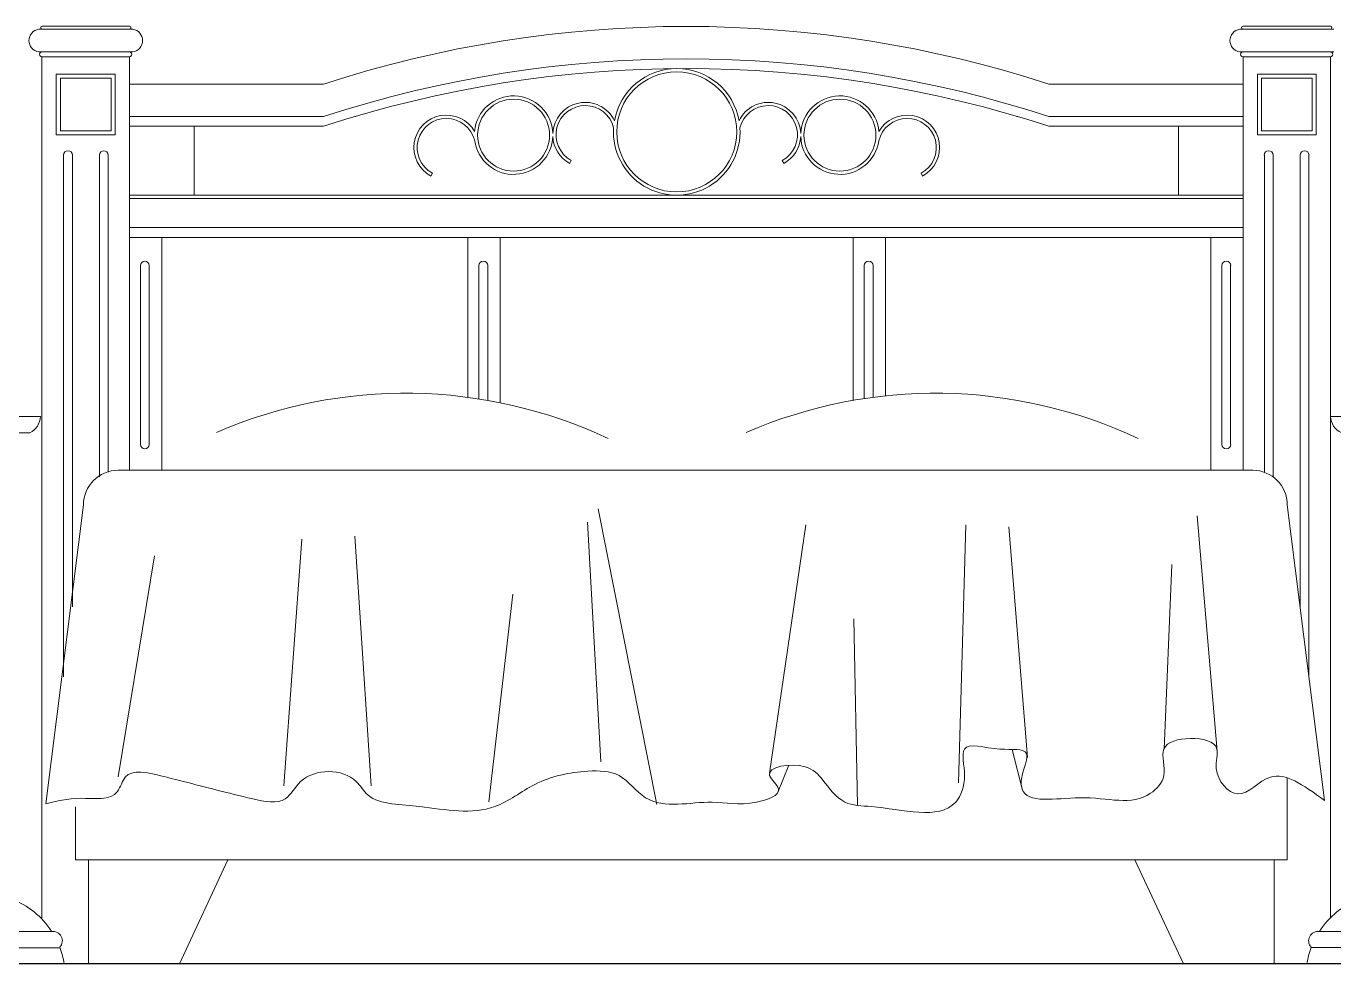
# Model space of a CAD drawing. Header units: inches. Extents: x 0.9 to 45.9, y 0.4 to 30.4.
# Drawn here: x 22.442 to 24.002, y 2.502 to 3.62 of the extents above; entities that cross this region are included whole.
import ezdxf

# ---------------------------------------------------------------- set-up
doc = ezdxf.new("R2010")
doc.units = ezdxf.units.IN
doc.header["$MEASUREMENT"] = 0
doc.layers.add('MUEBLES', color=8, linetype='Continuous')
doc.layers.add('MUROS', color=9, linetype='Continuous')

msp = doc.modelspace()

# ---------------------------------------------------------------- linework, layer by layer
at = {"layer": 'MUEBLES', "lineweight": 0}
for p, q in [((22.4614, 3.6203, -0.074), (22.5654, 3.6203, -0.074)), ((23.8937, 3.6203, -0.074), (23.9977, 3.6203, -0.074)), ((22.4572, 3.6167, -0.074), (22.5695, 3.6167, -0.074)), ((23.8896, 3.6167, -0.074), (24.0019, 3.6167, -0.074)), ((22.4572, 3.5897, -0.074), (22.5695, 3.5897, -0.074)), ((23.8896, 3.5897, -0.074), (24.0019, 3.5897, -0.074)), ((22.4611, 3.5839, -0.074), (22.5656, 3.5839, -0.074)), ((22.4611, 3.5839, -0.074), (22.4611, 2.5573, -0.074)), ((22.5654, 3.5839, -0.074), (22.5654, 3.0908, -0.074)), ((23.8935, 3.5839, -0.074), (23.9977, 3.5839, -0.074)), ((23.8937, 3.5839, -0.074), (23.8937, 3.0908, -0.074)), ((23.8937, 3.5839, -0.074), (23.8937, 3.0908, -0.074)), ((23.998, 3.5839, -0.074), (23.998, 2.5573, -0.074)), ((22.4781, 3.5631, -0.074), (22.4781, 3.4907, -0.074)), ((22.5484, 3.5631, -0.074), (22.4781, 3.5631, -0.074)), ((22.4831, 3.5582, -0.074), (22.4831, 3.4956, -0.074)), ((22.5435, 3.5582, -0.074), (22.4831, 3.5582, -0.074)), ((22.5435, 3.4956, -0.074), (22.5435, 3.5582, -0.074)), ((22.5484, 3.4907, -0.074), (22.5484, 3.5631, -0.074)), ((23.9107, 3.4907, -0.074), (23.9107, 3.5631, -0.074)), ((23.9107, 3.5631, -0.074), (23.9809, 3.5631, -0.074)), ((23.9156, 3.4956, -0.074), (23.9156, 3.5582, -0.074)), ((23.9156, 3.5582, -0.074), (23.976, 3.5582, -0.074)), ((23.976, 3.5582, -0.074), (23.976, 3.4956, -0.074)), ((23.9809, 3.5631, -0.074), (23.9809, 3.4907, -0.074)), ((22.5654, 3.5512, -0.074), (22.797, 3.5512, -0.074)), ((23.662, 3.5512, -0.074), (23.8937, 3.5512, -0.074)), ((22.5654, 3.5126, -0.074), (22.797, 3.5126, -0.074)), ((22.8343, 3.5126, -0.074), (22.8352, 3.5126, -0.074)), ((23.6239, 3.5126, -0.074), (23.6248, 3.5126, -0.074)), ((23.662, 3.5126, -0.074), (23.8937, 3.5126, -0.074)), ((22.4831, 3.4956, -0.074), (22.5435, 3.4956, -0.074)), ((22.5654, 3.501, -0.074), (22.797, 3.501, -0.074)), ((22.6426, 3.501, -0.074), (22.6426, 3.4187, -0.074)), ((23.662, 3.501, -0.074), (23.8937, 3.501, -0.074)), ((23.8165, 3.501, -0.074), (23.8165, 3.4187, -0.074)), ((23.976, 3.4956, -0.074), (23.9156, 3.4956, -0.074)), ((22.4781, 3.4907, -0.074), (22.5484, 3.4907, -0.074)), ((23.9809, 3.4907, -0.074), (23.9107, 3.4907, -0.074)), ((22.4868, 2.8447, -0.074), (22.4868, 3.4666, -0.074)), ((22.4974, 2.9279, -0.074), (22.4974, 3.4666, -0.074)), ((22.5296, 3.0828, -0.074), (22.5296, 3.4666, -0.074)), ((22.5401, 3.0884, -0.074), (22.5401, 3.4666, -0.074)), ((23.919, 3.0884, -0.074), (23.919, 3.4666, -0.074)), ((23.9295, 3.0828, -0.074), (23.9295, 3.4666, -0.074)), ((23.9617, 2.9279, -0.074), (23.9617, 3.4666, -0.074)), ((23.9722, 2.8447, -0.074), (23.9722, 3.4666, -0.074)), ((23.0924, 3.4602, -0.074), (23.0906, 3.4568, -0.074)), ((23.344, 3.4602, -0.074), (23.3458, 3.4568, -0.074)), ((22.9268, 3.445, -0.074), (22.925, 3.4416, -0.074)), ((23.5096, 3.445, -0.074), (23.5114, 3.4416, -0.074)), ((22.5654, 3.4187, -0.074), (23.8937, 3.4187, -0.074)), ((22.5654, 3.4147, -0.074), (23.8937, 3.4147, -0.074)), ((22.5654, 3.3801, -0.074), (23.8937, 3.3801, -0.074)), ((22.5654, 3.3685, -0.074), (23.8937, 3.3685, -0.074)), ((22.604, 3.3685, -0.074), (22.604, 3.0908, -0.074)), ((22.9691, 3.3685, -0.074), (22.9691, 3.1778, -0.074)), ((23.0077, 3.3685, -0.074), (23.0077, 3.1713, -0.074)), ((23.4287, 3.3685, -0.074), (23.4287, 3.1741, -0.074)), ((23.4673, 3.3685, -0.074), (23.4673, 3.1795, -0.074)), ((23.8551, 3.3685, -0.074), (23.8551, 3.0908, -0.074)), ((22.5786, 3.1217, -0.074), (22.5786, 3.3349, -0.074)), ((22.5891, 3.1217, -0.074), (22.5891, 3.3349, -0.074)), ((22.9823, 3.1759, -0.074), (22.9823, 3.3349, -0.074)), ((22.9928, 3.1741, -0.074), (22.9928, 3.3349, -0.074)), ((23.4419, 3.1763, -0.074), (23.4419, 3.3349, -0.074)), ((23.4524, 3.1778, -0.074), (23.4524, 3.3349, -0.074)), ((23.8683, 3.1217, -0.074), (23.8683, 3.3349, -0.074)), ((23.8788, 3.1217, -0.074), (23.8788, 3.3349, -0.074)), ((22.4593, 3.1549, -0.074), (21.9265, 3.1549, -0.074)), ((23.998, 3.1549, -0.074), (24.3849, 3.1549, -0.074)), ((22.4466, 3.1356, -0.074), (21.9392, 3.1356, -0.074)), ((22.5519, 3.0908, -0.074), (23.9051, 3.0908, -0.074)), ((22.4656, 2.6931, -0.074), (22.5106, 3.0495, -0.074)), ((23.1244, 3.0447, -0.074), (23.1943, 2.6924, -0.074)), ((23.9909, 2.697, -0.074), (23.9464, 3.0495, -0.074)), ((23.1276, 2.7432, -0.074), (23.1117, 3.0289, -0.074)), ((23.8629, 2.756, -0.074), (23.8388, 3.0364, -0.074)), ((22.8538, 2.7145, -0.074), (22.8341, 3.0122, -0.074)), ((23.3287, 2.7296, -0.074), (23.3723, 3.0257, -0.074)), ((23.5541, 2.7181, -0.074), (23.563, 3.0257, -0.074)), ((23.6365, 2.7482, -0.074), (23.6143, 3.0234, -0.074)), ((22.7496, 2.7145, -0.074), (22.7712, 3.0086, -0.074)), ((22.5521, 2.7252, -0.074), (22.5952, 2.9889, -0.074)), ((23.8088, 2.9784, -0.074), (23.7994, 2.7584, -0.074)), ((22.9941, 2.6955, -0.074), (23.0227, 2.9432, -0.074)), ((23.4337, 2.6911, -0.074), (23.4293, 2.9137, -0.074)), ((23.6307, 2.7093, -0.074), (23.6183, 2.758, -0.074)), ((23.3383, 2.7058, -0.074), (23.352, 2.7391, -0.074)), ((23.9464, 2.7241, -0.074), (23.9464, 2.6262, -0.074)), ((22.5011, 2.6895, -0.074), (22.5011, 2.6262, -0.074)), ((22.5011, 2.6262, -0.074), (23.9464, 2.6262, -0.074)), ((22.5166, 2.6262, -0.074), (22.5166, 2.5024, -0.074)), ((22.625, 2.5024, -0.074), (22.6829, 2.6262, -0.074)), ((23.8225, 2.5024, -0.074), (23.7645, 2.6262, -0.074)), ((23.9309, 2.6262, -0.074), (23.9309, 2.5024, -0.074)), ((22.4758, 2.5409, -0.074), (21.91, 2.5409, -0.074)), ((23.9814, 2.541, -0.074), (24.3849, 2.541, -0.074)), ((22.4824, 2.5216, -0.074), (22.3038, 2.5216, -0.074)), ((23.9749, 2.5217, -0.074), (24.1535, 2.5217, -0.074)), ((22.4875, 2.5024, -0.074), (22.3473, 2.5023, -0.074)), ((22.625, 2.5024, -0.074), (22.4495, 2.5024, -0.074)), ((22.4495, 2.5024, -0.074), (22.4495, 2.5024, -0.074)), ((23.8225, 2.5024, -0.074), (23.9698, 2.5024, -0.074)), ((23.9698, 2.5024, -0.074), (24.1099, 2.5024, -0.074))]:
    msp.add_line(p, q, dxfattribs=at)
for centre, radius in [((23.2182, 3.4943, -0.074), 0.0716), ((23.0236, 3.4904, -0.074), 0.0429), ((23.4128, 3.4904, -0.074), 0.0429)]:
    msp.add_circle(centre, radius, dxfattribs=at)
for centre, radius, start, end in [((22.4614, 3.6185, -0.074), 0.00181, 89.5643, 270.4357), ((22.5654, 3.6185, -0.074), 0.00181, 269.5161, 90.4839), ((23.2295, 2.2272, -0.074), 1.3928, 71.9097, 108.0903), ((23.8937, 3.6185, -0.074), 0.00181, 89.5161, 270.4839), ((23.9977, 3.6185, -0.074), 0.00181, 269.5643, 90.4357), ((22.4593, 3.6032, -0.074), 0.0137, 98.7974, 261.2026), ((22.5674, 3.6032, -0.074), 0.0137, 278.7964, 81.2036), ((23.8917, 3.6032, -0.074), 0.0137, 98.7964, 261.2036), ((22.4612, 3.5868, -0.074), 0.00289, 87.5312, 272.4688), ((22.5655, 3.5868, -0.074), 0.00289, 267.5133, 92.4867), ((23.8936, 3.5868, -0.074), 0.00289, 87.5133, 272.4867), ((23.9979, 3.5868, -0.074), 0.00289, 267.5312, 92.4688), ((23.2295, 2.1886, -0.074), 1.3928, 71.9097, 108.0903), ((23.2295, 2.177, -0.074), 1.3928, 71.9097, 108.0903), ((23.2182, 3.4943, -0.074), 0.0755, 10.0901, 169.9099), ((23.0236, 3.4904, -0.074), 0.0468, 2.5024, 174.5727), ((23.109, 3.4908, -0.074), 0.0387, 25.6164, 177.5997), ((23.109, 3.4908, -0.074), 0.0348, 13.5317, 241.5599), ((23.3274, 3.4908, -0.074), 0.0387, 2.4003, 154.3836), ((23.3274, 3.4908, -0.074), 0.0348, 298.4401, 166.4683), ((23.4128, 3.4904, -0.074), 0.0468, 5.4273, 177.4976), ((22.9434, 3.4756, -0.074), 0.0387, 29.7086, 241.5599), ((22.9434, 3.4756, -0.074), 0.0348, 13.5317, 241.5599), ((23.493, 3.4756, -0.074), 0.0348, 298.4401, 166.4683), ((23.493, 3.4756, -0.074), 0.0387, 298.4401, 150.2914), ((23.2182, 3.4943, -0.074), 0.0755, 176.4752, 3.5248), ((23.0236, 3.4904, -0.074), 0.0468, 188.1153, 358.0632), ((23.109, 3.4908, -0.074), 0.0387, 182.966, 241.5599), ((23.3274, 3.4908, -0.074), 0.0387, 298.4401, 357.034), ((23.4128, 3.4904, -0.074), 0.0468, 181.9368, 351.8847), ((22.4921, 3.4666, -0.074), 0.00526, 0, 180), ((22.5349, 3.4666, -0.074), 0.00526, 0, 180), ((23.9242, 3.4666, -0.074), 0.00526, 0, 180), ((23.967, 3.4666, -0.074), 0.00526, 0, 180), ((22.5838, 3.3349, -0.074), 0.00526, 0, 180), ((22.9875, 3.3349, -0.074), 0.00526, 0, 180), ((23.4471, 3.3349, -0.074), 0.00526, 0, 180), ((23.8736, 3.3349, -0.074), 0.00526, 0, 180), ((22.8947, 2.6155, -0.074), 0.5672, 64.7865, 113.4382), ((23.5267, 2.6155, -0.074), 0.5672, 64.7865, 113.4382), ((22.4372, 3.1556, -0.074), 0.0221, 295.0403, 358.1215), ((24.0201, 3.1557, -0.074), 0.0221, 181.8785, 244.9597), ((22.5838, 3.1217, -0.074), 0.00526, 180, 0), ((23.8736, 3.1217, -0.074), 0.00526, 180, 0), ((22.5519, 3.0495, -0.074), 0.0413, 90, 180), ((23.9051, 3.0495, -0.074), 0.0413, 0, 90), ((22.3894, 2.4867, -0.074), 0.0994, 33.1084, 69.2748), ((24.0679, 2.4867, -0.074), 0.0994, 110.7252, 146.8916), ((22.4742, 2.5299, -0.074), 0.0112, 317.2634, 98.2195), ((23.983, 2.5299, -0.074), 0.0112, 81.7805, 222.7366), ((22.3894, 2.4867, -0.074), 0.0994, 9.0925, 20.6042), ((24.0679, 2.4867, -0.074), 0.0994, 159.3958, 170.9075)]:
    msp.add_arc(centre, radius, start, end, dxfattribs=at)
msp.add_open_spline([(23.9909, 2.697, -0.074), (23.9645, 2.7164, -0.074), (23.9275, 2.7418, -0.074), (23.8894, 2.6889, -0.074), (23.8555, 2.7298, -0.074), (23.8692, 2.7661, -0.074), (23.8303, 2.7743, -0.074), (23.7899, 2.764, -0.074), (23.8057, 2.7267, -0.074), (23.7683, 2.6868, -0.074), (23.7118, 2.7095, -0.074), (23.6283, 2.6905, -0.074), (23.6289, 2.7304, -0.074), (23.6445, 2.7611, -0.074), (23.5989, 2.7548, -0.074), (23.5526, 2.7709, -0.074), (23.5653, 2.7246, -0.074), (23.5454, 2.6683, -0.074), (23.473, 2.6913, -0.074), (23.4151, 2.6905, -0.074), (23.3945, 2.7198, -0.074), (23.3723, 2.7445, -0.074), (23.3126, 2.7358, -0.074), (23.351, 2.7061, -0.074), (23.2993, 2.6885, -0.074), (23.2562, 2.701, -0.074), (23.1862, 2.6824, -0.074), (23.1534, 2.7322, -0.074), (23.1019, 2.7333, -0.074), (23.0506, 2.7224, -0.074), (22.9933, 2.676, -0.074), (22.9311, 2.6884, -0.074), (22.8894, 2.6921, -0.074), (22.8785, 2.6931, -0.074)], degree=3, knots=[0.030911, 0.030911, 0.030911, 0.030911, 0.078728, 0.116547, 0.150868, 0.171314, 0.204344, 0.237373, 0.268042, 0.293609, 0.375649, 0.442958, 0.458292, 0.484356, 0.515484, 0.556424, 0.587092, 0.619423, 0.71679, 0.747917, 0.784082, 0.809658, 0.851856, 0.870292, 0.900123, 0.951298, 1.02823, 1.06818, 1.104365, 1.167661, 1.220334, 1.307332, 1.33869, 1.33869, 1.33869, 1.33869], dxfattribs=at)
at = {"layer": 'MUEBLES', "lineweight": 0, "end_tangent": (-0.958578, 0.284831)}
msp.add_spline([(22.8785, 2.6931, -0.074), (22.8497, 2.7037, -0.074), (22.836, 2.7197, -0.074), (22.7696, 2.7197, -0.074), (22.7513, 2.6991, -0.074), (22.7125, 2.6991, -0.074), (22.6301, 2.7197, -0.074), (22.6027, 2.7266, -0.074), (22.5604, 2.7248, -0.074), (22.5513, 2.708, -0.074), (22.5068, 2.6997, -0.074), (22.4656, 2.6931, -0.074)], degree=3, dxfattribs=at)
at = {"layer": 'MUROS'}
msp.add_line((35.0849, 2.5024, -0.074), (20.9849, 2.5024, -0.074), dxfattribs=at)

doc.saveas('drawing.dxf')
